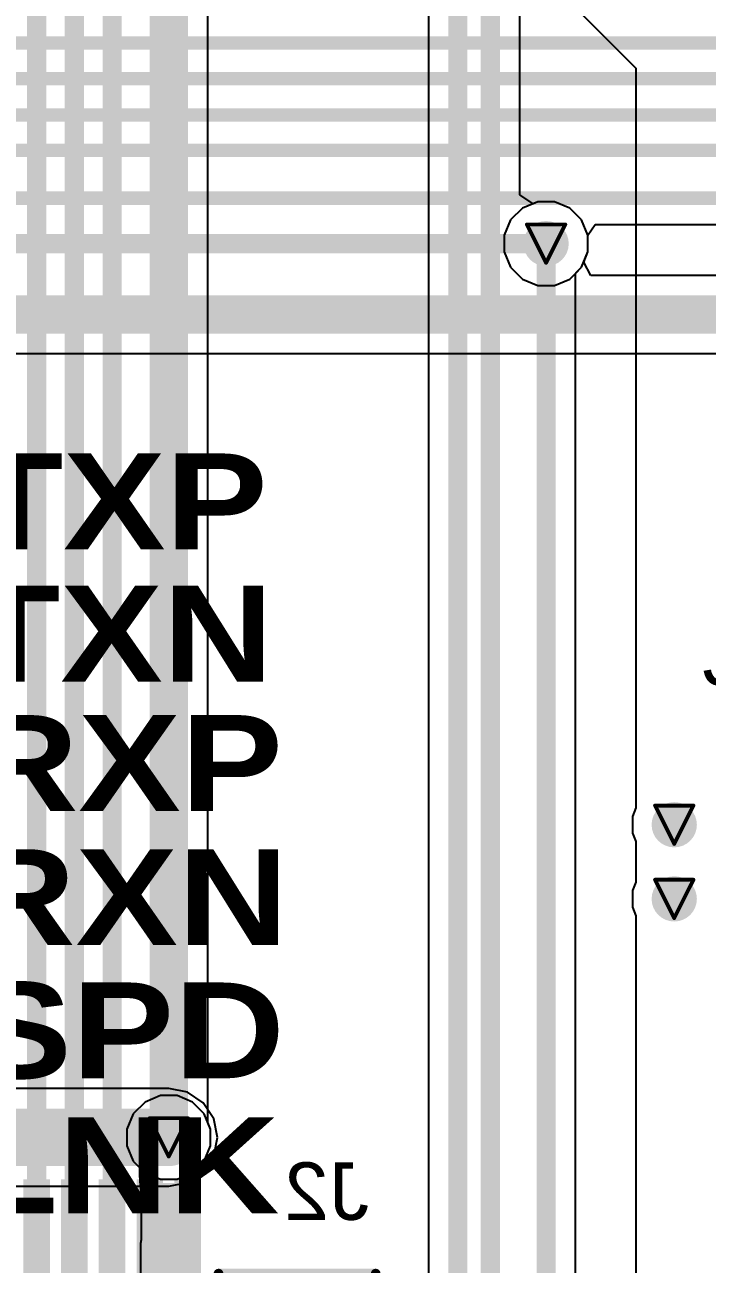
# Model space of a CAD drawing. Header units: inches. Extents: x 0 to 5359, y 0 to 5098.
# Drawn here: x 82.59 to 91.63, y 52.43 to 68.87 of the extents above; entities that cross this region are included whole.
import ezdxf

# ---------------------------------------------------------------- set-up
doc = ezdxf.new("R2010")
doc.units = ezdxf.units.IN
for name, color, linetype in [('Bottom Layer', 5, 'Continuous'), ('Bottom Overlay', 54, 'Continuous'), ('Bottom Paste', 16, 'Continuous'), ('Bottom Solder', 6, 'Continuous'), ('Drill Drawing', 1, 'Continuous'), ('Layer 1', 16, 'Continuous'), ('Layer 2', 76, 'Continuous'), ('Top Layer', 1, 'Continuous'), ('Top Overlay', 2, 'Continuous'), ('Via Holes', 16, 'Continuous')]:
    doc.layers.add(name, color=color, linetype=linetype)
doc.styles.add('Arial', font='', dxfattribs={"height": 0.2})
doc.styles.add('Arial Black_Bold', font='', dxfattribs={"height": 0.2})
doc.styles.get('Arial').set_extended_font_data('Arial')
doc.styles.get('Arial Black_Bold').set_extended_font_data('Arial Black', bold=True)

# ---------------------------------------------------------------- blocks, each defined once
blk = doc.blocks.new('HX0_5_10P_XJH2_0_043_B_42')
at = {"layer": 'Bottom Layer'}
for points in [[(-4.95, 2.15), (-2.95, 2.15), (-2.95, 0.45), (-4.95, 0.45)], [(2.95, 2.15), (4.95, 2.15), (4.95, 0.45), (2.95, 0.45)], [(-2.375, -0.55), (-2.125, -0.55), (-2.125, -2.05), (-2.375, -2.05)], [(-1.875, -0.55), (-1.625, -0.55), (-1.625, -2.05), (-1.875, -2.05)], [(-1.375, -0.55), (-1.125, -0.55), (-1.125, -2.05), (-1.375, -2.05)], [(-0.875, -0.55), (-0.625, -0.55), (-0.625, -2.05), (-0.875, -2.05)], [(-0.375, -0.55), (-0.125, -0.55), (-0.125, -2.05), (-0.375, -2.05)], [(0.125, -0.55), (0.375, -0.55), (0.375, -2.05), (0.125, -2.05)], [(0.625, -0.55), (0.875, -0.55), (0.875, -2.05), (0.625, -2.05)], [(1.125, -0.55), (1.375, -0.55), (1.375, -2.05), (1.125, -2.05)], [(1.625, -0.55), (1.875, -0.55), (1.875, -2.05), (1.625, -2.05)], [(2.125, -0.55), (2.375, -0.55), (2.375, -2.05), (2.125, -2.05)]]:
    blk.add_hatch(color=5, dxfattribs=at).paths.add_polyline_path(points)
at = {"layer": 'Bottom Paste'}
for points in [[(-4.95, 2.15), (-2.95, 2.15), (-2.95, 0.45), (-4.95, 0.45)], [(2.95, 2.15), (4.95, 2.15), (4.95, 0.45), (2.95, 0.45)], [(-2.375, -0.55), (-2.125, -0.55), (-2.125, -2.05), (-2.375, -2.05)], [(-1.875, -0.55), (-1.625, -0.55), (-1.625, -2.05), (-1.875, -2.05)], [(-1.375, -0.55), (-1.125, -0.55), (-1.125, -2.05), (-1.375, -2.05)], [(-0.875, -0.55), (-0.625, -0.55), (-0.625, -2.05), (-0.875, -2.05)], [(-0.375, -0.55), (-0.125, -0.55), (-0.125, -2.05), (-0.375, -2.05)], [(0.125, -0.55), (0.375, -0.55), (0.375, -2.05), (0.125, -2.05)], [(0.625, -0.55), (0.875, -0.55), (0.875, -2.05), (0.625, -2.05)], [(1.125, -0.55), (1.375, -0.55), (1.375, -2.05), (1.125, -2.05)], [(1.625, -0.55), (1.875, -0.55), (1.875, -2.05), (1.625, -2.05)], [(2.125, -0.55), (2.375, -0.55), (2.375, -2.05), (2.125, -2.05)]]:
    blk.add_hatch(color=16, dxfattribs=at).paths.add_polyline_path(points)
at = {"layer": 'Bottom Solder'}
for points in [[(-5.001, 2.201), (-2.899, 2.201), (-2.899, 0.399), (-5.001, 0.399)], [(2.899, 2.201), (5.001, 2.201), (5.001, 0.399), (2.899, 0.399)], [(-2.426, -0.499), (-2.074, -0.499), (-2.074, -2.101), (-2.426, -2.101)], [(-1.926, -0.499), (-1.574, -0.499), (-1.574, -2.101), (-1.926, -2.101)], [(-1.426, -0.499), (-1.074, -0.499), (-1.074, -2.101), (-1.426, -2.101)], [(-0.926, -0.499), (-0.574, -0.499), (-0.574, -2.101), (-0.926, -2.101)], [(-0.426, -0.499), (-0.074, -0.499), (-0.074, -2.101), (-0.426, -2.101)], [(0.074, -0.499), (0.426, -0.499), (0.426, -2.101), (0.074, -2.101)], [(0.574, -0.499), (0.926, -0.499), (0.926, -2.101), (0.574, -2.101)], [(1.074, -0.499), (1.426, -0.499), (1.426, -2.101), (1.074, -2.101)], [(1.574, -0.499), (1.926, -0.499), (1.926, -2.101), (1.574, -2.101)], [(2.074, -0.499), (2.426, -0.499), (2.426, -2.101), (2.074, -2.101)]]:
    blk.add_hatch(color=6, dxfattribs=at).paths.add_polyline_path(points)
at = {"layer": 'Bottom Overlay'}
for points in [[(-4.743, 4.357, 0.127, 0.127, 0), (-4.743, 2.381, 0.127, 0.127, 0)], [(4.743, 4.357, 0.127, 0.127, 0), (-4.743, 4.357, 0.127, 0.127, 0)], [(4.743, 4.357, 0.127, 0.127, 0), (4.743, 2.381, 0.127, 0.127, 0)], [(-4.743, -0.85, 0.127, 0.127, 0), (-4.743, 0.219, 0.127, 0.127, 0)], [(4.743, 0.219, 0.127, 0.127, 0), (4.743, -0.85, 0.127, 0.127, 0)], [(-2.66, -0.85, 0.127, 0.127, 0), (-4.743, -0.85, 0.127, 0.127, 0)], [(4.743, -0.85, 0.127, 0.127, 0), (2.656, -0.85, 0.127, 0.127, 0)]]:
    blk.add_lwpolyline(points, format="xyseb", dxfattribs=at)
for points in [[(-4.775, 4.357, 0.0635, 0.0635, 1), (-4.711, 4.357, 0.0635, 0.0635, 1)], [(-4.775, 4.357, 0.0635, 0.0635, 1), (-4.711, 4.357, 0.0635, 0.0635, 1)], [(4.711, 4.357, 0.0635, 0.0635, 1), (4.775, 4.357, 0.0635, 0.0635, 1)], [(4.711, 4.357, 0.0635, 0.0635, 1), (4.775, 4.357, 0.0635, 0.0635, 1)], [(-4.775, 2.381, 0.0635, 0.0635, 1), (-4.711, 2.381, 0.0635, 0.0635, 1)], [(4.711, 2.381, 0.0635, 0.0635, 1), (4.775, 2.381, 0.0635, 0.0635, 1)], [(-4.775, 0.219, 0.0635, 0.0635, 1), (-4.711, 0.219, 0.0635, 0.0635, 1)], [(4.711, 0.219, 0.0635, 0.0635, 1), (4.775, 0.219, 0.0635, 0.0635, 1)], [(-4.775, -0.85, 0.0635, 0.0635, 1), (-4.711, -0.85, 0.0635, 0.0635, 1)], [(-4.775, -0.85, 0.0635, 0.0635, 1), (-4.711, -0.85, 0.0635, 0.0635, 1)], [(-2.692, -0.85, 0.0635, 0.0635, 1), (-2.628, -0.85, 0.0635, 0.0635, 1)], [(2.624, -0.85, 0.0635, 0.0635, 1), (2.688, -0.85, 0.0635, 0.0635, 1)], [(4.711, -0.85, 0.0635, 0.0635, 1), (4.775, -0.85, 0.0635, 0.0635, 1)], [(4.711, -0.85, 0.0635, 0.0635, 1), (4.775, -0.85, 0.0635, 0.0635, 1)]]:
    blk.add_lwpolyline(points, format="xyseb", close=True, dxfattribs=at)

msp = doc.modelspace()

# ---------------------------------------------------------------- hatches: boundary and pattern name
at = {"layer": 'Bottom Layer'}
h = msp.add_hatch(color=5, dxfattribs=at)
edge = h.paths.add_edge_path()
edge.add_arc((89.5, 65.964), 0.3, 0, 360)
h = msp.add_hatch(color=5, dxfattribs=at)
edge = h.paths.add_edge_path()
edge.add_arc((91.198, 58.259), 0.3, 0, 360)
h = msp.add_hatch(color=5, dxfattribs=at)
edge = h.paths.add_edge_path()
edge.add_arc((91.198, 57.276), 0.3, 0, 360)
h = msp.add_hatch(color=5, dxfattribs=at)
edge = h.paths.add_edge_path()
edge.add_arc((84.499, 54.114), 0.3, 0, 360)
msp.add_hatch(color=5, dxfattribs=at).paths.add_polyline_path([(84.124, 51.308), (84.874, 51.308), (84.874, 53.508), (84.124, 53.508)])
at = {"layer": 'Layer 1'}
h = msp.add_hatch(color=16, dxfattribs=at)
edge = h.paths.add_edge_path()
edge.add_arc((89.5, 65.964), 0.3, 0, 360)
h = msp.add_hatch(color=16, dxfattribs=at)
edge = h.paths.add_edge_path()
edge.add_arc((91.198, 58.259), 0.3, 0, 360)
h = msp.add_hatch(color=16, dxfattribs=at)
edge = h.paths.add_edge_path()
edge.add_arc((91.198, 57.276), 0.3, 0, 360)
h = msp.add_hatch(color=16, dxfattribs=at)
edge = h.paths.add_edge_path()
edge.add_arc((84.499, 54.114), 0.3, 0, 360)
at = {"layer": 'Layer 2'}
h = msp.add_hatch(color=76, dxfattribs=at)
edge = h.paths.add_edge_path()
edge.add_arc((89.5, 65.964), 0.3, 0, 360)
h = msp.add_hatch(color=76, dxfattribs=at)
edge = h.paths.add_edge_path()
edge.add_arc((91.198, 58.259), 0.3, 0, 360)
h = msp.add_hatch(color=76, dxfattribs=at)
edge = h.paths.add_edge_path()
edge.add_arc((91.198, 57.276), 0.3, 0, 360)
h = msp.add_hatch(color=76, dxfattribs=at)
edge = h.paths.add_edge_path()
edge.add_arc((84.499, 54.114), 0.3, 0, 360)
at = {"layer": 'Top Layer'}
h = msp.add_hatch(color=1, dxfattribs=at)
edge = h.paths.add_edge_path()
edge.add_arc((89.5, 65.964), 0.3, 0, 360)
h = msp.add_hatch(color=1, dxfattribs=at)
edge = h.paths.add_edge_path()
edge.add_arc((91.198, 58.259), 0.3, 0, 360)
h = msp.add_hatch(color=1, dxfattribs=at)
edge = h.paths.add_edge_path()
edge.add_arc((91.198, 57.276), 0.3, 0, 360)
h = msp.add_hatch(color=1, dxfattribs=at)
edge = h.paths.add_edge_path()
edge.add_arc((84.499, 54.114), 0.3, 0, 360)
at = {"layer": 'Via Holes'}
h = msp.add_hatch(color=7, dxfattribs=at)
edge = h.paths.add_edge_path()
edge.add_arc((89.5, 65.964), 0.15, 0, 360)
h = msp.add_hatch(color=7, dxfattribs=at)
edge = h.paths.add_edge_path()
edge.add_arc((91.198, 58.259), 0.15, 0, 360)
h = msp.add_hatch(color=7, dxfattribs=at)
edge = h.paths.add_edge_path()
edge.add_arc((91.198, 57.276), 0.15, 0, 360)
h = msp.add_hatch(color=7, dxfattribs=at)
edge = h.paths.add_edge_path()
edge.add_arc((84.499, 54.114), 0.15, 0, 360)

# ---------------------------------------------------------------- linework, layer by layer
at = {"layer": 'Bottom Layer'}
for p, q in [((85.017, 54.311), (85.017, 75.251)), ((87.941, 70.519), (87.941, 46.831)), ((89.15, 66.611), (89.15, 70.519)), ((89.328, 66.492), (89.15, 66.611)), ((89.39, 66.518), (89.328, 66.492)), ((89.61, 66.518), (89.39, 66.518)), ((89.814, 66.433), (89.61, 66.518)), ((89.97, 66.278), (89.814, 66.433)), ((90.054, 66.074), (89.97, 66.278)), ((90.054, 65.854), (90.054, 66.074)), ((89.97, 65.65), (90.054, 65.854)), ((89.888, 65.569), (89.97, 65.65)), ((89.888, 16.77), (89.888, 65.569)), ((85.053, 54.224), (85.017, 54.311)), ((85.053, 54.004), (85.053, 54.224)), ((84.969, 53.8), (85.053, 54.004)), ((84.813, 53.644), (84.969, 53.8)), ((84.138, 53.471), (84.315, 53.59)), ((84.315, 53.59), (84.389, 53.56)), ((84.609, 53.56), (84.813, 53.644)), ((84.138, 52.758), (84.138, 53.471)), ((84.389, 53.56), (84.609, 53.56)), ((84.128, 52.71), (84.138, 52.758)), ((84.128, 51.754), (84.128, 52.71))]:
    msp.add_line(p, q, dxfattribs=at)
for points in [[(82.749, 52.758, 0.254, 0.254, 0), (82.749, 77.078, 0.254, 0.254, 0)], [(83.249, 52.758, 0.254, 0.254, 0), (83.249, 76.489, 0.254, 0.254, 0)], [(83.749, 52.758, 0.254, 0.254, 0), (83.749, 75.852, 0.254, 0.254, 0)], [(84.499, 54.114, 0.508, 0.508, 0), (84.499, 75.263, 0.508, 0.508, 0)], [(88.33, 46.687, 0.254, 0.254, 0), (88.33, 70.519, 0.254, 0.254, 0)], [(88.761, 46.686, 0.254, 0.254, 0), (88.761, 70.519, 0.254, 0.254, 0)], [(89.5, 65.964, 0.254, 0.254, 0), (89.5, 16.77, 0.254, 0.254, 0)]]:
    msp.add_lwpolyline(points, format="xyseb", dxfattribs=at)
for points in [[(89.436, 65.964, 0.127, 0.127, 1), (89.563, 65.964, 0.127, 0.127, 1)], [(84.372, 54.114, 0.254, 0.254, 1), (84.626, 54.114, 0.254, 0.254, 1)], [(82.686, 52.758, 0.127, 0.127, 1), (82.813, 52.758, 0.127, 0.127, 1)], [(83.186, 52.758, 0.127, 0.127, 1), (83.313, 52.758, 0.127, 0.127, 1)], [(83.686, 52.758, 0.127, 0.127, 1), (83.813, 52.758, 0.127, 0.127, 1)]]:
    msp.add_lwpolyline(points, format="xyseb", close=True, dxfattribs=at)
at = {"layer": 'Drill Drawing'}
for points in [[(89.246, 66.218, 0.0508, 0.0508, 0), (89.754, 66.218, 0.0508, 0.0508, 0)], [(89.246, 66.218, 0.0508, 0.0508, 0), (89.5, 65.71, 0.0508, 0.0508, 0)], [(89.5, 65.71, 0.0508, 0.0508, 0), (89.754, 66.218, 0.0508, 0.0508, 0)], [(90.944, 58.513, 0.0508, 0.0508, 0), (91.452, 58.513, 0.0508, 0.0508, 0)], [(90.944, 58.513, 0.0508, 0.0508, 0), (91.198, 58.005, 0.0508, 0.0508, 0)], [(91.198, 58.005, 0.0508, 0.0508, 0), (91.452, 58.513, 0.0508, 0.0508, 0)], [(90.944, 57.53, 0.0508, 0.0508, 0), (91.452, 57.53, 0.0508, 0.0508, 0)], [(90.944, 57.53, 0.0508, 0.0508, 0), (91.198, 57.022, 0.0508, 0.0508, 0)], [(91.198, 57.022, 0.0508, 0.0508, 0), (91.452, 57.53, 0.0508, 0.0508, 0)], [(84.245, 54.368, 0.0508, 0.0508, 0), (84.753, 54.368, 0.0508, 0.0508, 0)], [(84.245, 54.368, 0.0508, 0.0508, 0), (84.499, 53.86, 0.0508, 0.0508, 0)], [(84.499, 53.86, 0.0508, 0.0508, 0), (84.753, 54.368, 0.0508, 0.0508, 0)]]:
    msp.add_lwpolyline(points, format="xyseb", dxfattribs=at)
for points in [[(89.233, 66.218, 0.0254, 0.0254, 1), (89.259, 66.218, 0.0254, 0.0254, 1)], [(89.233, 66.218, 0.0254, 0.0254, 1), (89.259, 66.218, 0.0254, 0.0254, 1)], [(89.741, 66.218, 0.0254, 0.0254, 1), (89.767, 66.218, 0.0254, 0.0254, 1)], [(89.741, 66.218, 0.0254, 0.0254, 1), (89.767, 66.218, 0.0254, 0.0254, 1)], [(89.487, 65.71, 0.0254, 0.0254, 1), (89.513, 65.71, 0.0254, 0.0254, 1)], [(89.487, 65.71, 0.0254, 0.0254, 1), (89.513, 65.71, 0.0254, 0.0254, 1)], [(90.931, 58.513, 0.0254, 0.0254, 1), (90.957, 58.513, 0.0254, 0.0254, 1)], [(90.931, 58.513, 0.0254, 0.0254, 1), (90.957, 58.513, 0.0254, 0.0254, 1)], [(91.439, 58.513, 0.0254, 0.0254, 1), (91.465, 58.513, 0.0254, 0.0254, 1)], [(91.439, 58.513, 0.0254, 0.0254, 1), (91.465, 58.513, 0.0254, 0.0254, 1)], [(91.185, 58.005, 0.0254, 0.0254, 1), (91.211, 58.005, 0.0254, 0.0254, 1)], [(91.185, 58.005, 0.0254, 0.0254, 1), (91.211, 58.005, 0.0254, 0.0254, 1)], [(90.931, 57.53, 0.0254, 0.0254, 1), (90.957, 57.53, 0.0254, 0.0254, 1)], [(90.931, 57.53, 0.0254, 0.0254, 1), (90.957, 57.53, 0.0254, 0.0254, 1)], [(91.439, 57.53, 0.0254, 0.0254, 1), (91.465, 57.53, 0.0254, 0.0254, 1)], [(91.439, 57.53, 0.0254, 0.0254, 1), (91.465, 57.53, 0.0254, 0.0254, 1)], [(91.185, 57.022, 0.0254, 0.0254, 1), (91.211, 57.022, 0.0254, 0.0254, 1)], [(91.185, 57.022, 0.0254, 0.0254, 1), (91.211, 57.022, 0.0254, 0.0254, 1)], [(84.232, 54.368, 0.0254, 0.0254, 1), (84.258, 54.368, 0.0254, 0.0254, 1)], [(84.232, 54.368, 0.0254, 0.0254, 1), (84.258, 54.368, 0.0254, 0.0254, 1)], [(84.74, 54.368, 0.0254, 0.0254, 1), (84.766, 54.368, 0.0254, 0.0254, 1)], [(84.74, 54.368, 0.0254, 0.0254, 1), (84.766, 54.368, 0.0254, 0.0254, 1)], [(84.486, 53.86, 0.0254, 0.0254, 1), (84.512, 53.86, 0.0254, 0.0254, 1)], [(84.486, 53.86, 0.0254, 0.0254, 1), (84.512, 53.86, 0.0254, 0.0254, 1)]]:
    msp.add_lwpolyline(points, format="xyseb", close=True, dxfattribs=at)
at = {"layer": 'Layer 1'}
for p, q in [((89.186, 66.433), (89.03, 66.278)), ((89.39, 66.518), (89.186, 66.433)), ((89.61, 66.518), (89.39, 66.518)), ((89.814, 66.433), (89.61, 66.518)), ((89.97, 66.278), (89.814, 66.433)), ((89.03, 66.278), (88.946, 66.074)), ((90.054, 66.074), (89.97, 66.278)), ((88.946, 66.074), (88.946, 65.854)), ((90.054, 65.854), (90.054, 66.074)), ((88.946, 65.854), (89.03, 65.65)), ((89.97, 65.65), (90.054, 65.854)), ((89.03, 65.65), (89.186, 65.494)), ((89.814, 65.494), (89.97, 65.65)), ((89.186, 65.494), (89.39, 65.41)), ((89.39, 65.41), (89.61, 65.41)), ((89.61, 65.41), (89.814, 65.494)), ((84.185, 54.583), (84.03, 54.428)), ((84.389, 54.668), (84.185, 54.583)), ((84.609, 54.668), (84.389, 54.668)), ((84.813, 54.583), (84.609, 54.668)), ((84.969, 54.428), (84.813, 54.583)), ((84.03, 54.428), (83.945, 54.224)), ((85.053, 54.224), (84.969, 54.428)), ((83.945, 54.224), (83.945, 54.004)), ((85.053, 54.004), (85.053, 54.224)), ((83.945, 54.004), (84.03, 53.8)), ((84.969, 53.8), (85.053, 54.004)), ((84.03, 53.8), (84.185, 53.644)), ((84.813, 53.644), (84.969, 53.8)), ((84.185, 53.644), (84.389, 53.56)), ((84.609, 53.56), (84.813, 53.644)), ((84.389, 53.56), (84.609, 53.56))]:
    msp.add_line(p, q, dxfattribs=at)
at = {"layer": 'Layer 2'}
for p, q in [((85.413, 73.569), (90.691, 68.292)), ((90.691, 68.292), (90.691, 58.482)), ((89.186, 66.433), (89.03, 66.278)), ((89.39, 66.518), (89.186, 66.433)), ((89.61, 66.518), (89.39, 66.518)), ((89.814, 66.433), (89.61, 66.518)), ((89.97, 66.278), (89.814, 66.433)), ((89.03, 66.278), (88.946, 66.074)), ((90.054, 66.074), (89.97, 66.278)), ((88.946, 66.074), (88.946, 65.854)), ((90.054, 65.854), (90.054, 66.074)), ((88.946, 65.854), (89.03, 65.65)), ((89.97, 65.65), (90.054, 65.854)), ((89.03, 65.65), (89.186, 65.494)), ((89.814, 65.494), (89.97, 65.65)), ((89.186, 65.494), (89.39, 65.41)), ((89.39, 65.41), (89.61, 65.41)), ((89.61, 65.41), (89.814, 65.494)), ((90.691, 58.482), (90.644, 58.369)), ((90.644, 58.369), (90.644, 58.148)), ((90.644, 58.148), (90.691, 58.035)), ((90.691, 58.035), (90.691, 57.499)), ((90.691, 57.499), (90.644, 57.386)), ((90.644, 57.386), (90.644, 57.166)), ((90.644, 57.166), (90.691, 57.053)), ((90.691, 57.053), (90.691, 54.668)), ((84.185, 54.583), (84.03, 54.428)), ((84.389, 54.668), (84.185, 54.583)), ((84.609, 54.668), (84.389, 54.668)), ((84.813, 54.583), (84.609, 54.668)), ((84.969, 54.428), (84.813, 54.583)), ((90.691, 54.668), (90.691, 53.8)), ((84.03, 54.428), (83.945, 54.224)), ((85.053, 54.224), (84.969, 54.428)), ((83.945, 54.224), (83.945, 54.004)), ((85.053, 54.004), (85.053, 54.224)), ((83.945, 54.004), (84.03, 53.8)), ((84.969, 53.8), (85.053, 54.004)), ((84.03, 53.8), (84.185, 53.644)), ((84.813, 53.644), (84.969, 53.8)), ((90.691, 53.8), (90.691, 51.928)), ((84.185, 53.644), (84.389, 53.56)), ((84.609, 53.56), (84.813, 53.644)), ((84.389, 53.56), (84.609, 53.56))]:
    msp.add_line(p, q, dxfattribs=at)
at = {"layer": 'Top Layer'}
for p, q in [((90.054, 66.074), (90.15, 66.217)), ((90.054, 65.854), (90.054, 66.074)), ((90.15, 66.217), (94.664, 66.217)), ((89.999, 65.72), (90.054, 65.854)), ((90.094, 65.542), (89.999, 65.72)), ((92.967, 65.542), (90.094, 65.542)), ((68.959, 64.506), (92.967, 64.506)), ((84.499, 54.761), (81.999, 54.761)), ((84.747, 54.712), (84.499, 54.761)), ((84.957, 54.572), (84.747, 54.712)), ((85.097, 54.362), (84.957, 54.572)), ((85.147, 54.114), (85.097, 54.362)), ((85.097, 53.866), (85.147, 54.114)), ((84.957, 53.656), (85.097, 53.866)), ((84.747, 53.516), (84.957, 53.656)), ((81.999, 53.466), (84.499, 53.466)), ((84.499, 53.466), (84.747, 53.516))]:
    msp.add_line(p, q, dxfattribs=at)
for points in [[(67.853, 68.624, 0.178, 0.178, 0), (100.743, 68.624, 0.178, 0.178, 0)], [(68.51, 68.15, 0.178, 0.178, 0), (98.702, 68.15, 0.178, 0.178, 0)], [(68.596, 67.67, 0.178, 0.178, 0), (97.363, 67.67, 0.178, 0.178, 0)], [(68.692, 67.201, 0.178, 0.178, 0), (95.993, 67.201, 0.178, 0.178, 0)], [(69.6, 66.567, 0.178, 0.178, 0), (95.098, 66.567, 0.178, 0.178, 0)], [(78.049, 65.964, 0.254, 0.254, 0), (89.5, 65.964, 0.254, 0.254, 0)], [(68.959, 65.024, 0.508, 0.508, 0), (93.164, 65.024, 0.508, 0.508, 0)], [(81.999, 54.114, 0.762, 0.762, 0), (84.499, 54.114, 0.762, 0.762, 0)]]:
    msp.add_lwpolyline(points, format="xyseb", dxfattribs=at)
for points in [[(89.436, 65.964, 0.127, 0.127, 1), (89.563, 65.964, 0.127, 0.127, 1)], [(84.309, 54.114, 0.381, 0.381, 1), (84.69, 54.114, 0.381, 0.381, 1)]]:
    msp.add_lwpolyline(points, format="xyseb", close=True, dxfattribs=at)

# ---------------------------------------------------------------- block references
at = {"rotation": 180}
msp.add_blockref('HX0_5_10P_XJH2_0_043_B_42', (82.499, 51.458), dxfattribs=at)

# ---------------------------------------------------------------- texts
at = {"layer": 'Bottom Overlay', "style": 'Arial', "text_generation_flag": 2}
msp.add_text('J2', height=0.762, dxfattribs=at).set_placement((87.154, 53.02))
at = {"layer": 'Top Overlay'}
for s, height, style, p in [('EPHY-TXP', 1.27, 'Arial Black_Bold', (75.655, 61.912)), ('EPHY-TXN', 1.27, 'Arial Black_Bold', (75.618, 60.157)), ('J1', 0.762, 'Arial', (91.571, 60.111)), ('EPHY-RXP', 1.27, 'Arial Black_Bold', (75.63, 58.443)), ('EPHY-RXN', 1.27, 'Arial Black_Bold', (75.593, 56.665)), ('EPHY-SPD', 1.27, 'Arial Black_Bold', (75.655, 54.898)), ('EPHY-LNK', 1.27, 'Arial Black_Bold', (75.586, 53.109))]:
    msp.add_text(s, height=height, dxfattribs=dict(at, style=style)).set_placement(p)

doc.saveas('drawing.dxf')
